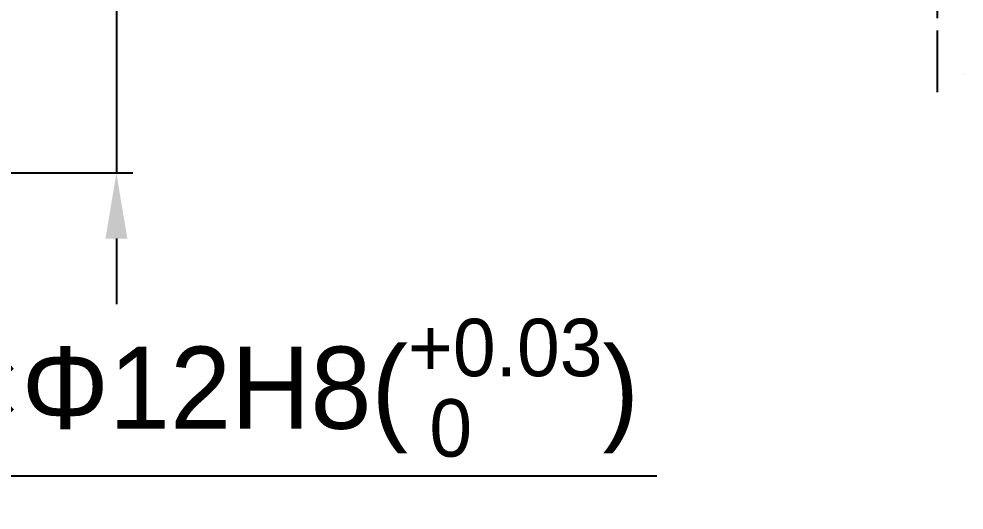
# Model space of a CAD drawing. Header units: millimetres. Extents: x 4086 to 10416, y 123 to 1549.
# Drawn here: x 7098.3 to 7213.5, y 1039.6 to 1099.4 of the extents above; entities that cross this region are included whole.
import ezdxf

# ---------------------------------------------------------------- set-up
doc = ezdxf.new("R2010")
doc.units = ezdxf.units.MM
doc.linetypes.add('CENTER', pattern=[0.6, 0.375, -0.075, 0.075, -0.075])
for name, color, linetype in [('中心线', 7, 'Continuous'), ('多重引线', 7, 'Continuous'), ('尺寸标注', 7, 'Continuous')]:
    doc.layers.add(name, color=color, linetype=linetype)
doc.styles.add('思源黑', font='SourceHanSansCN-Normal.ttf')
doc.dimstyles.new('尺寸标注_1_4比例中六', dxfattribs={"dimtxt": 10, "dimasz": 8, "dimexe": 2, "dimexo": 1.5, "dimgap": 1, "dimtad": 1, "dimdec": 1, "dimlfac": 4, "dimdsep": 46, "dimtxsty": '思源黑', "dimcen": 0.09, "dimadec": 0, "dimazin": 0, "dimtp": 0.01, "dimtm": 0.01, "dimtfac": 1, "dimtdec": 1, "dimtofl": 0, "dimtmove": 0, "dimatfit": 3, "dimfxl": 1, "dimtolj": 1, "dimarcsym": 0})
doc.dimstyles.new('尺寸标注_1_4比例中六弯折', dxfattribs={"dimtxt": 10, "dimasz": 8, "dimexe": 2, "dimexo": 1.5, "dimgap": 1, "dimtad": 1, "dimtih": 1, "dimtoh": 1, "dimdec": 1, "dimlfac": 4, "dimdsep": 46, "dimtxsty": '思源黑', "dimcen": 0.09, "dimadec": 0, "dimazin": 0, "dimtp": 0.01, "dimtm": 0.01, "dimtfac": 1, "dimtdec": 1, "dimtofl": 0, "dimtmove": 0, "dimatfit": 3, "dimfxl": 1, "dimtolj": 1, "dimarcsym": 0})

# ---------------------------------------------------------------- blocks, each defined once
blk = doc.blocks.new('*D796')
at = {"layer": 'Defpoints', "color": 0}
for p in [(7054.45, 1163.14), (7054.45, 1080.64), (7110.19, 1080.64)]:
    blk.add_point(p, dxfattribs=at)
at = {"layer": '尺寸标注', "color": 0, "lineweight": -2}
for p, q in [((7110.19, 1171.14), (7110.19, 1194.53)), ((7110.19, 1171.14), (7110.19, 1179.14)), ((7055.95, 1163.14), (7112.19, 1163.14)), ((7110.19, 1163.14), (7110.19, 1080.64)), ((7055.95, 1080.64), (7112.19, 1080.64)), ((7110.19, 1072.64), (7110.19, 1064.64))]:
    blk.add_line(p, q, dxfattribs=at)
at = {"layer": '尺寸标注', "color": 0}
for points in [[(7108.86, 1171.14), (7111.53, 1171.14), (7110.19, 1163.14)], [(7111.53, 1072.64), (7108.86, 1072.64), (7110.19, 1080.64)]]:
    blk.add_solid(points, dxfattribs=at)
at = {"layer": '尺寸标注', "color": 0, "insert": (7104.01, 1182.84), "char_height": 10, "attachment_point": 5, "rotation": 90, "style": '思源黑'}
blk.add_mtext('\\A1;330', dxfattribs=at)
blk = doc.blocks.new('*D800')
at = {"layer": 'Defpoints', "color": 0}
for p in [(7049.25, 1081.8), (7051.15, 1079.48)]:
    blk.add_point(p, dxfattribs=at)
at = {"layer": '尺寸标注', "color": 0}
for p, q in [((7050.11, 1080.64), (7050.29, 1080.64)), ((7050.2, 1080.55), (7050.2, 1080.73))]:
    blk.add_line(p, q, dxfattribs=at)
at = {"layer": '尺寸标注', "color": 0, "lineweight": -2}
for p in [(7056.19, 1073.27), (7176.04, 1043.72)]:
    blk.add_line(p, (7080.2, 1043.72), dxfattribs=at)
at = {"layer": '尺寸标注', "color": 0}
blk.add_solid([(7057.23, 1074.11), (7055.16, 1072.43), (7051.15, 1079.48)], dxfattribs=at)
at = {"layer": '尺寸标注', "color": 0, "insert": (7128.62, 1054.48), "char_height": 10, "attachment_point": 5, "style": '思源黑'}
blk.add_mtext('\\A1;2×Φ12H8{\\A1;\\C0;({\\H0.7x;\\S+0.03^  0;})}', dxfattribs=at)

msp = doc.modelspace()

# ---------------------------------------------------------------- linework, layer by layer
at = {"layer": '中心线', "linetype": 'CENTER', "ltscale": 20}
msp.add_line((7210.2, 1090.479), (7210.2, 1163.454), dxfattribs=at)
at = {"layer": '多重引线'}
msp.add_line((7213.454, 1092.656), (7213.454, 1092.656), dxfattribs=at)

# ---------------------------------------------------------------- dimensions: what is measured, and where the dimension line sits
at = {"layer": '尺寸标注'}
dim = msp.add_linear_dim(base=(7110.192, 1080.64), p1=(7054.45, 1163.14), p2=(7054.45, 1080.64), angle=270, dimstyle='尺寸标注_1_4比例中六', dxfattribs=at)
dim.commit()
dim.dimension.update_dxf_attribs({"geometry": '*D796', "text_midpoint": (7110.192, 1182.837), "dimtype": 160})
dim = msp.add_diameter_dim_2p(p1=(7049.253, 1081.804), p2=(7051.146, 1079.476), text='2×Φ12H8{\\A1;\\C0;({\\H0.7x;\\S+0.03^  0;})}', dimstyle='尺寸标注_1_4比例中六弯折', override={"dimtxsty": '思源黑'}, dxfattribs=at)
dim.commit()
dim.dimension.update_dxf_attribs({"geometry": '*D800', "text_midpoint": (7128.62, 1043.725), "dimtype": 163})

doc.saveas('drawing.dxf')
